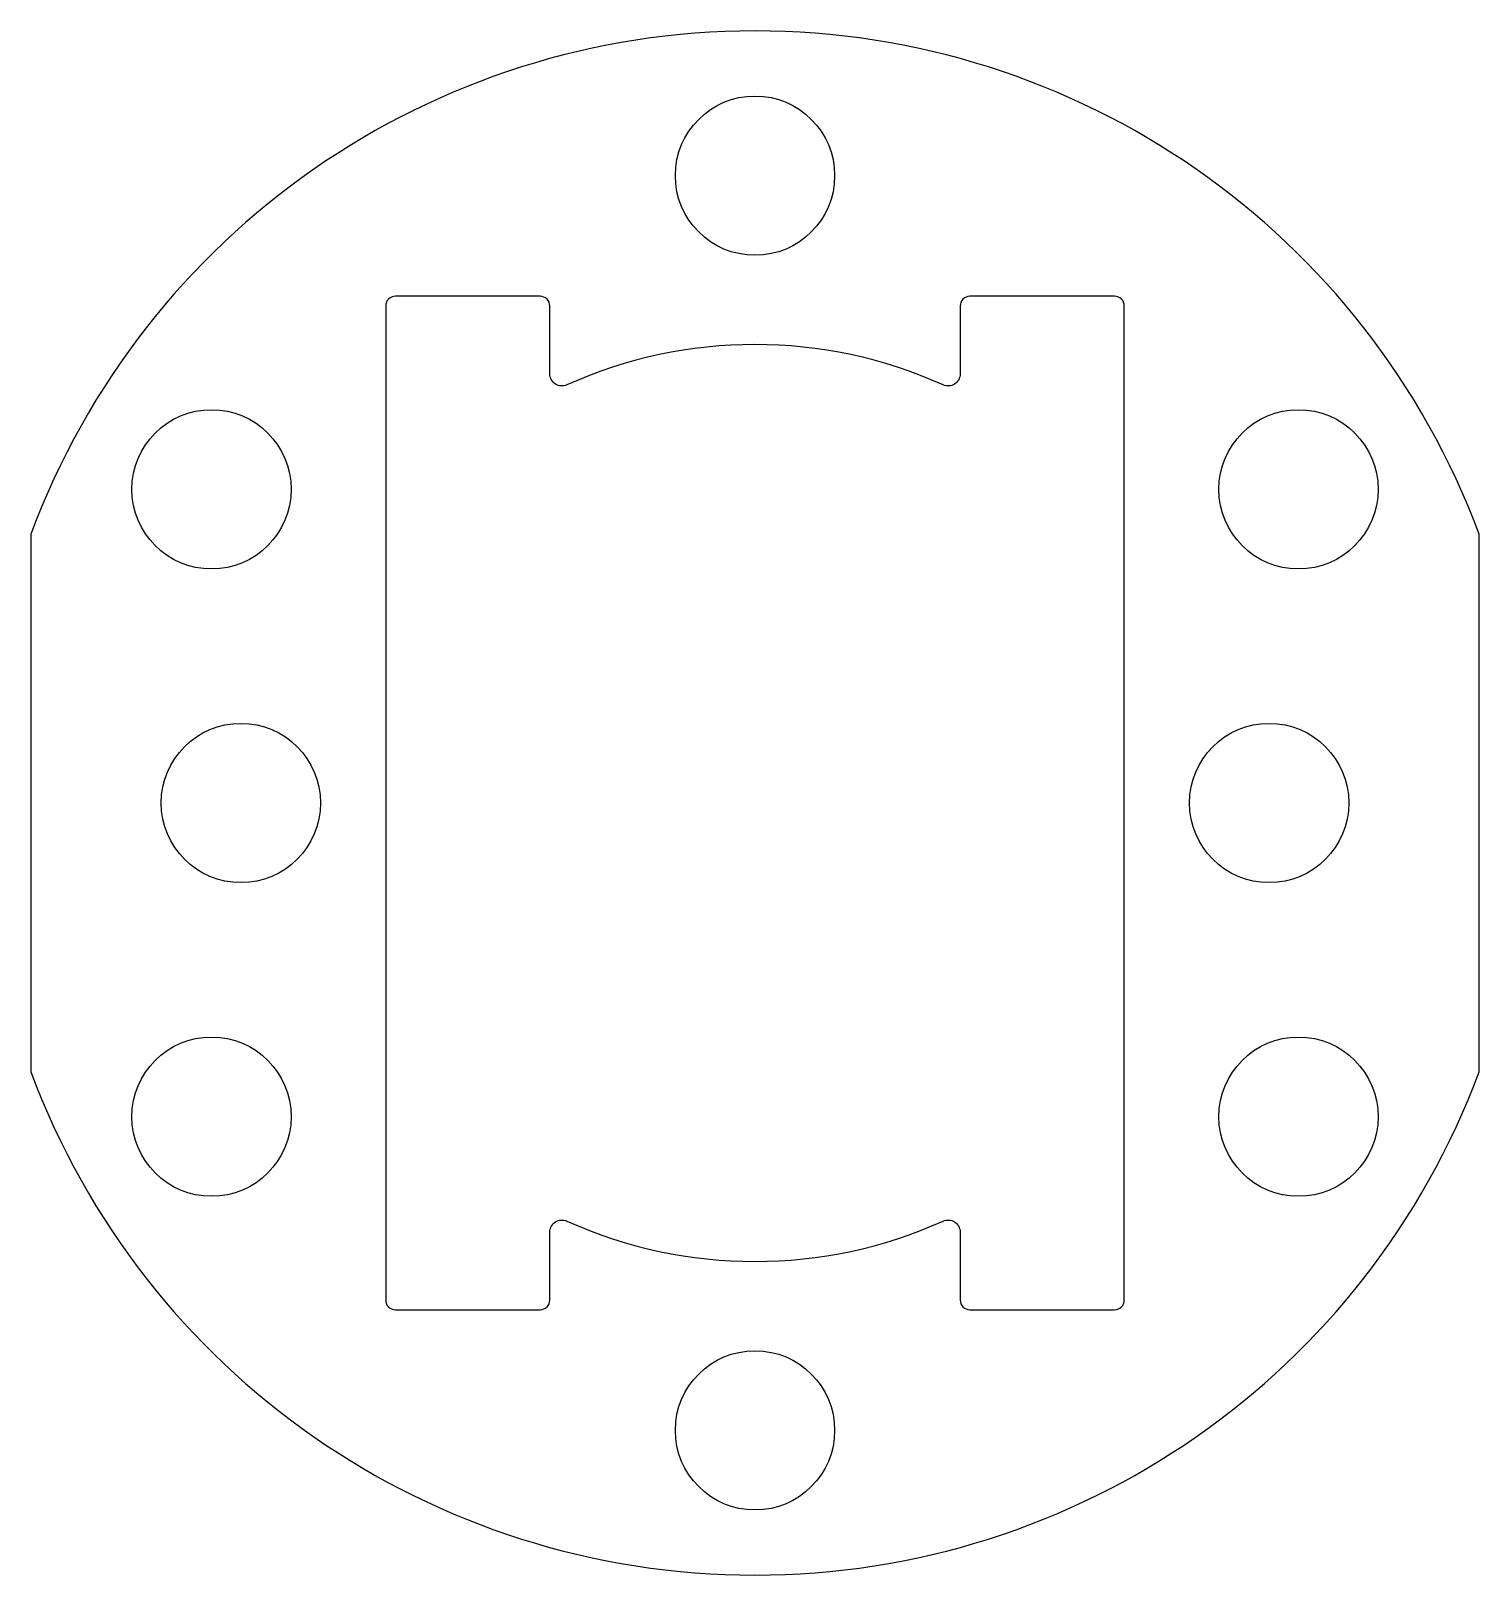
# Model space of a CAD drawing. Header units: millimetres. Extents: x -15 to 15, y -16 to 16.
import ezdxf

# ---------------------------------------------------------------- set-up
doc = ezdxf.new("R2010")
doc.units = ezdxf.units.MM
doc.layers.get('0').update_dxf_attribs({"linetype": 'CONTINUOUS'})

msp = doc.modelspace()

# ---------------------------------------------------------------- linework, layer by layer
for points in [[(15, 5.568, 0.695482), (-15, 5.568), (-15, -5.568, 0.695482), (15, -5.568)], [(-4.25, 10.3, 0.414214), (-4.45, 10.5), (-7.45, 10.5, 0.414214), (-7.65, 10.3), (-7.65, -10.3, 0.414214), (-7.45, -10.5), (-4.45, -10.5, 0.414214), (-4.25, -10.3), (-4.25, -8.892, -0.544205), (-3.897, -8.664, 0.214573), (3.897, -8.664, -0.544205), (4.25, -8.892), (4.25, -10.3, 0.414214), (4.45, -10.5), (7.45, -10.5, 0.414214), (7.65, -10.3), (7.65, 10.3, 0.414214), (7.45, 10.5), (4.45, 10.5, 0.414214), (4.25, 10.3), (4.25, 8.892, -0.544205), (3.897, 8.664, 0.214573), (-3.897, 8.664, -0.544205), (-4.25, 8.892)]]:
    msp.add_lwpolyline(points, format="xyb", close=True)
for centre in [(0, 13), (-11.258, 6.5), (11.258, 6.5), (-10.65, 0), (10.65, 0), (-11.258, -6.5), (11.258, -6.5), (0, -13)]:
    msp.add_circle(centre, 1.65)

doc.saveas('drawing.dxf')
